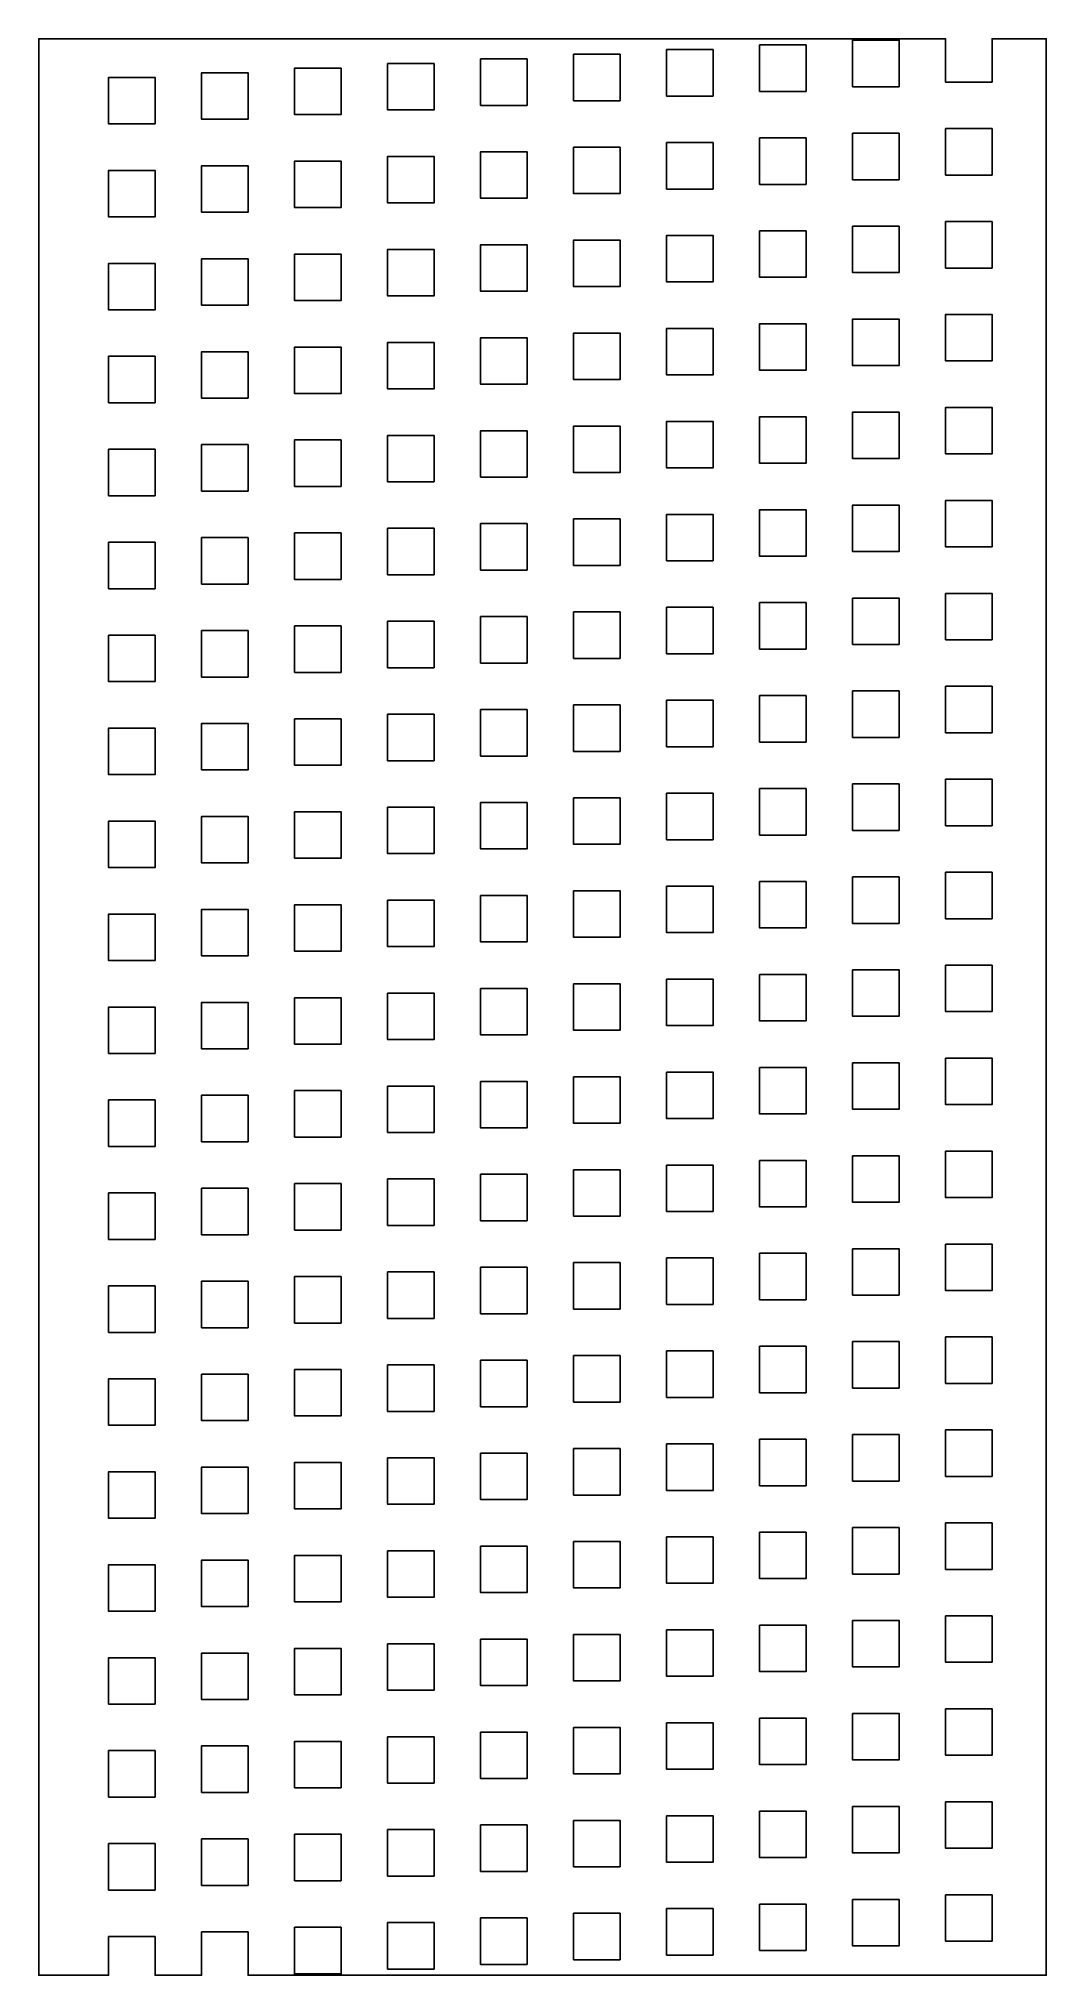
# Model space of a CAD drawing. Extents: x -20 to 1280, y 100 to 2600.
import ezdxf

# ---------------------------------------------------------------- set-up
doc = ezdxf.new("R2010")
doc.units = 0
doc.header["$MEASUREMENT"] = 0
doc.layers.get('0').update_dxf_attribs({"linetype": 'CONTINUOUS'})

msp = doc.modelspace()

# ---------------------------------------------------------------- linework, layer by layer
for points in [[(-20, 100), (-20, 2600), (1150, 2600)], [(1150, 2600), (1150, 2544), (1210, 2544), (1210, 2600)], [(1210, 2600), (1280, 2600), (1280, 100)], [(70, 150), (70, 100)], [(130, 150), (70, 150)], [(130, 100), (130, 150)], [(190, 156), (190, 100)], [(250, 156), (190, 156)], [(250, 100), (250, 156)], [(70, 100), (-20, 100)], [(190, 100), (130, 100)], [(1280, 100), (250, 100)]]:
    msp.add_lwpolyline(points)
at = {"linetype": 'Continuous', "flags": 128}
for points in [[(1280, 2600), (1210, 2600), (1210, 2544), (1150, 2544), (1150, 2600), (1090, 2600), (1090, 2538), (1030, 2538), (1030, 2600), (-20, 2600), (-20, 100), (70, 100), (70, 150), (130, 150), (130, 100), (190, 100), (190, 156), (250, 156), (250, 100), (310, 100), (310, 162), (370, 162), (370, 100), (1280, 100)], [(670, 2520), (670, 2580), (730, 2580), (730, 2520)], [(790, 2526), (790, 2586), (850, 2586), (850, 2526)], [(910, 2532), (910, 2592), (970, 2592), (970, 2532)], [(130, 2490), (70, 2490), (70, 2550), (130, 2550)], [(250, 2496), (190, 2496), (190, 2556), (250, 2556)], [(370, 2502), (310, 2502), (310, 2562), (370, 2562)], [(430, 2508), (430, 2568), (490, 2568), (490, 2508)], [(550, 2514), (550, 2574), (610, 2574), (610, 2514)], [(1030, 2418), (1030, 2478), (1090, 2478), (1090, 2418)], [(1150, 2424), (1150, 2484), (1210, 2484), (1210, 2424)], [(550, 2394), (550, 2454), (610, 2454), (610, 2394)], [(670, 2400), (670, 2460), (730, 2460), (730, 2400)], [(790, 2406), (790, 2466), (850, 2466), (850, 2406)], [(910, 2412), (910, 2472), (970, 2472), (970, 2412)], [(130, 2370), (70, 2370), (70, 2430), (130, 2430)], [(250, 2376), (190, 2376), (190, 2436), (250, 2436)], [(370, 2382), (310, 2382), (310, 2442), (370, 2442)], [(430, 2388), (430, 2448), (490, 2448), (490, 2388)], [(910, 2292), (910, 2352), (970, 2352), (970, 2292)], [(1030, 2298), (1030, 2358), (1090, 2358), (1090, 2298)], [(1150, 2304), (1150, 2364), (1210, 2364), (1210, 2304)], [(430, 2268), (430, 2328), (490, 2328), (490, 2268)], [(550, 2274), (550, 2334), (610, 2334), (610, 2274)], [(670, 2280), (670, 2340), (730, 2340), (730, 2280)], [(790, 2286), (790, 2346), (850, 2346), (850, 2286)], [(130, 2250), (70, 2250), (70, 2310), (130, 2310)], [(250, 2256), (190, 2256), (190, 2316), (250, 2316)], [(370, 2262), (310, 2262), (310, 2322), (370, 2322)], [(790, 2166), (790, 2226), (850, 2226), (850, 2166)], [(910, 2172), (910, 2232), (970, 2232), (970, 2172)], [(1030, 2178), (1030, 2238), (1090, 2238), (1090, 2178)], [(1150, 2184), (1150, 2244), (1210, 2244), (1210, 2184)], [(370, 2142), (310, 2142), (310, 2202), (370, 2202)], [(430, 2148), (430, 2208), (490, 2208), (490, 2148)], [(550, 2154), (550, 2214), (610, 2214), (610, 2154)], [(670, 2160), (670, 2220), (730, 2220), (730, 2160)], [(130, 2130), (70, 2130), (70, 2190), (130, 2190)], [(250, 2136), (190, 2136), (190, 2196), (250, 2196)], [(670, 2040), (670, 2100), (730, 2100), (730, 2040)], [(790, 2046), (790, 2106), (850, 2106), (850, 2046)], [(910, 2052), (910, 2112), (970, 2112), (970, 2052)], [(1030, 2058), (1030, 2118), (1090, 2118), (1090, 2058)], [(1150, 2064), (1150, 2124), (1210, 2124), (1210, 2064)], [(250, 2016), (190, 2016), (190, 2076), (250, 2076)], [(370, 2022), (310, 2022), (310, 2082), (370, 2082)], [(430, 2028), (430, 2088), (490, 2088), (490, 2028)], [(550, 2034), (550, 2094), (610, 2094), (610, 2034)], [(130, 2010), (70, 2010), (70, 2070), (130, 2070)], [(1150, 1944), (1150, 2004), (1210, 2004), (1210, 1944)], [(670, 1920), (670, 1980), (730, 1980), (730, 1920)], [(790, 1926), (790, 1986), (850, 1986), (850, 1926)], [(910, 1932), (910, 1992), (970, 1992), (970, 1932)], [(1030, 1938), (1030, 1998), (1090, 1998), (1090, 1938)], [(130, 1890), (70, 1890), (70, 1950), (130, 1950)], [(250, 1896), (190, 1896), (190, 1956), (250, 1956)], [(370, 1902), (310, 1902), (310, 1962), (370, 1962)], [(430, 1908), (430, 1968), (490, 1968), (490, 1908)], [(550, 1914), (550, 1974), (610, 1974), (610, 1914)], [(1030, 1878), (1090, 1878), (1090, 1818), (1030, 1818)], [(1150, 1884), (1210, 1884), (1210, 1824), (1150, 1824)], [(550, 1854), (610, 1854), (610, 1794), (550, 1794)], [(670, 1860), (730, 1860), (730, 1800), (670, 1800)], [(790, 1866), (850, 1866), (850, 1806), (790, 1806)], [(910, 1872), (970, 1872), (970, 1812), (910, 1812)], [(130, 1830), (130, 1770), (70, 1770), (70, 1830)], [(250, 1836), (250, 1776), (190, 1776), (190, 1836)], [(370, 1842), (370, 1782), (310, 1782), (310, 1842)], [(430, 1848), (490, 1848), (490, 1788), (430, 1788)], [(910, 1752), (970, 1752), (970, 1692), (910, 1692)], [(1030, 1758), (1090, 1758), (1090, 1698), (1030, 1698)], [(1150, 1764), (1210, 1764), (1210, 1704), (1150, 1704)], [(430, 1728), (490, 1728), (490, 1668), (430, 1668)], [(550, 1734), (610, 1734), (610, 1674), (550, 1674)], [(670, 1740), (730, 1740), (730, 1680), (670, 1680)], [(790, 1746), (850, 1746), (850, 1686), (790, 1686)], [(130, 1710), (130, 1650), (70, 1650), (70, 1710)], [(250, 1716), (250, 1656), (190, 1656), (190, 1716)], [(370, 1722), (370, 1662), (310, 1662), (310, 1722)], [(790, 1626), (850, 1626), (850, 1566), (790, 1566)], [(910, 1632), (970, 1632), (970, 1572), (910, 1572)], [(1030, 1638), (1090, 1638), (1090, 1578), (1030, 1578)], [(1150, 1644), (1210, 1644), (1210, 1584), (1150, 1584)], [(370, 1602), (370, 1542), (310, 1542), (310, 1602)], [(430, 1608), (490, 1608), (490, 1548), (430, 1548)], [(550, 1614), (610, 1614), (610, 1554), (550, 1554)], [(670, 1620), (730, 1620), (730, 1560), (670, 1560)], [(130, 1590), (130, 1530), (70, 1530), (70, 1590)], [(250, 1596), (250, 1536), (190, 1536), (190, 1596)], [(670, 1500), (730, 1500), (730, 1440), (670, 1440)], [(790, 1506), (850, 1506), (850, 1446), (790, 1446)], [(910, 1512), (970, 1512), (970, 1452), (910, 1452)], [(1030, 1518), (1090, 1518), (1090, 1458), (1030, 1458)], [(1150, 1524), (1210, 1524), (1210, 1464), (1150, 1464)], [(250, 1476), (250, 1416), (190, 1416), (190, 1476)], [(370, 1482), (370, 1422), (310, 1422), (310, 1482)], [(430, 1488), (490, 1488), (490, 1428), (430, 1428)], [(550, 1494), (610, 1494), (610, 1434), (550, 1434)], [(130, 1470), (130, 1410), (70, 1410), (70, 1470)], [(1150, 1404), (1210, 1404), (1210, 1344), (1150, 1344)], [(670, 1380), (730, 1380), (730, 1320), (670, 1320)], [(790, 1386), (850, 1386), (850, 1326), (790, 1326)], [(910, 1392), (970, 1392), (970, 1332), (910, 1332)], [(1030, 1398), (1090, 1398), (1090, 1338), (1030, 1338)], [(130, 1350), (130, 1290), (70, 1290), (70, 1350)], [(250, 1356), (250, 1296), (190, 1296), (190, 1356)], [(370, 1362), (370, 1302), (310, 1302), (310, 1362)], [(430, 1368), (490, 1368), (490, 1308), (430, 1308)], [(550, 1374), (610, 1374), (610, 1314), (550, 1314)], [(1030, 1278), (1090, 1278), (1090, 1218), (1030, 1218)], [(1150, 1284), (1210, 1284), (1210, 1224), (1150, 1224)], [(550, 1254), (610, 1254), (610, 1194), (550, 1194)], [(670, 1260), (730, 1260), (730, 1200), (670, 1200)], [(790, 1266), (850, 1266), (850, 1206), (790, 1206)], [(910, 1272), (970, 1272), (970, 1212), (910, 1212)], [(130, 1230), (130, 1170), (70, 1170), (70, 1230)], [(250, 1236), (250, 1176), (190, 1176), (190, 1236)], [(370, 1242), (370, 1182), (310, 1182), (310, 1242)], [(430, 1248), (490, 1248), (490, 1188), (430, 1188)], [(910, 1152), (970, 1152), (970, 1092), (910, 1092)], [(1030, 1158), (1090, 1158), (1090, 1098), (1030, 1098)], [(1150, 1164), (1210, 1164), (1210, 1104), (1150, 1104)], [(430, 1128), (490, 1128), (490, 1068), (430, 1068)], [(550, 1134), (610, 1134), (610, 1074), (550, 1074)], [(670, 1140), (730, 1140), (730, 1080), (670, 1080)], [(790, 1146), (850, 1146), (850, 1086), (790, 1086)], [(130, 1110), (130, 1050), (70, 1050), (70, 1110)], [(250, 1116), (250, 1056), (190, 1056), (190, 1116)], [(370, 1122), (370, 1062), (310, 1062), (310, 1122)], [(790, 1026), (850, 1026), (850, 966), (790, 966)], [(910, 1032), (970, 1032), (970, 972), (910, 972)], [(1030, 1038), (1090, 1038), (1090, 978), (1030, 978)], [(1150, 1044), (1210, 1044), (1210, 984), (1150, 984)], [(370, 1002), (370, 942), (310, 942), (310, 1002)], [(430, 1008), (490, 1008), (490, 948), (430, 948)], [(550, 1014), (610, 1014), (610, 954), (550, 954)], [(670, 1020), (730, 1020), (730, 960), (670, 960)], [(130, 990), (130, 930), (70, 930), (70, 990)], [(250, 996), (250, 936), (190, 936), (190, 996)], [(670, 900), (730, 900), (730, 840), (670, 840)], [(790, 906), (850, 906), (850, 846), (790, 846)], [(910, 912), (970, 912), (970, 852), (910, 852)], [(1030, 918), (1090, 918), (1090, 858), (1030, 858)], [(1150, 924), (1210, 924), (1210, 864), (1150, 864)], [(250, 876), (250, 816), (190, 816), (190, 876)], [(370, 882), (370, 822), (310, 822), (310, 882)], [(430, 888), (490, 888), (490, 828), (430, 828)], [(550, 894), (610, 894), (610, 834), (550, 834)], [(130, 870), (130, 810), (70, 810), (70, 870)], [(1150, 804), (1210, 804), (1210, 744), (1150, 744)], [(670, 780), (730, 780), (730, 720), (670, 720)], [(790, 786), (850, 786), (850, 726), (790, 726)], [(910, 792), (970, 792), (970, 732), (910, 732)], [(1030, 798), (1090, 798), (1090, 738), (1030, 738)], [(130, 750), (130, 690), (70, 690), (70, 750)], [(250, 756), (250, 696), (190, 696), (190, 756)], [(370, 762), (370, 702), (310, 702), (310, 762)], [(430, 768), (490, 768), (490, 708), (430, 708)], [(550, 774), (610, 774), (610, 714), (550, 714)], [(1030, 678), (1090, 678), (1090, 618), (1030, 618)], [(1150, 684), (1210, 684), (1210, 624), (1150, 624)], [(550, 654), (610, 654), (610, 594), (550, 594)], [(670, 660), (730, 660), (730, 600), (670, 600)], [(790, 666), (850, 666), (850, 606), (790, 606)], [(910, 672), (970, 672), (970, 612), (910, 612)], [(130, 630), (130, 570), (70, 570), (70, 630)], [(250, 636), (250, 576), (190, 576), (190, 636)], [(370, 642), (370, 582), (310, 582), (310, 642)], [(430, 648), (490, 648), (490, 588), (430, 588)], [(910, 552), (970, 552), (970, 492), (910, 492)], [(1030, 558), (1090, 558), (1090, 498), (1030, 498)], [(1150, 564), (1210, 564), (1210, 504), (1150, 504)], [(430, 528), (490, 528), (490, 468), (430, 468)], [(550, 534), (610, 534), (610, 474), (550, 474)], [(670, 540), (730, 540), (730, 480), (670, 480)], [(790, 546), (850, 546), (850, 486), (790, 486)], [(130, 510), (130, 450), (70, 450), (70, 510)], [(250, 516), (250, 456), (190, 456), (190, 516)], [(370, 522), (370, 462), (310, 462), (310, 522)], [(790, 426), (850, 426), (850, 366), (790, 366)], [(910, 432), (970, 432), (970, 372), (910, 372)], [(1030, 438), (1090, 438), (1090, 378), (1030, 378)], [(1150, 444), (1210, 444), (1210, 384), (1150, 384)], [(370, 402), (370, 342), (310, 342), (310, 402)], [(430, 408), (490, 408), (490, 348), (430, 348)], [(550, 414), (610, 414), (610, 354), (550, 354)], [(670, 420), (730, 420), (730, 360), (670, 360)], [(130, 390), (130, 330), (70, 330), (70, 390)], [(250, 396), (250, 336), (190, 336), (190, 396)], [(670, 300), (730, 300), (730, 240), (670, 240)], [(790, 306), (850, 306), (850, 246), (790, 246)], [(910, 312), (970, 312), (970, 252), (910, 252)], [(1030, 318), (1090, 318), (1090, 258), (1030, 258)], [(1150, 324), (1210, 324), (1210, 264), (1150, 264)], [(250, 276), (250, 216), (190, 216), (190, 276)], [(370, 282), (370, 222), (310, 222), (310, 282)], [(430, 288), (490, 288), (490, 228), (430, 228)], [(550, 294), (610, 294), (610, 234), (550, 234)], [(130, 270), (130, 210), (70, 210), (70, 270)], [(1150, 204), (1210, 204), (1210, 144), (1150, 144)], [(670, 180), (730, 180), (730, 120), (670, 120)], [(790, 186), (850, 186), (850, 126), (790, 126)], [(910, 192), (970, 192), (970, 132), (910, 132)], [(1030, 198), (1090, 198), (1090, 138), (1030, 138)], [(430, 168), (490, 168), (490, 108), (430, 108)], [(550, 174), (610, 174), (610, 114), (550, 114)]]:
    msp.add_lwpolyline(points, close=True, dxfattribs=at)
for points in [[(670, 2580), (670, 2520), (730, 2520), (730, 2580)], [(790, 2586), (790, 2526), (850, 2526), (850, 2586)], [(910, 2592), (910, 2532), (970, 2532), (970, 2592)], [(1030, 2598), (1030, 2538), (1090, 2538), (1090, 2598)], [(70, 2550), (70, 2490), (130, 2490), (130, 2550)], [(190, 2556), (190, 2496), (250, 2496), (250, 2556)], [(310, 2562), (310, 2502), (370, 2502), (370, 2562)], [(430, 2568), (430, 2508), (490, 2508), (490, 2568)], [(550, 2574), (550, 2514), (610, 2514), (610, 2574)], [(1030, 2478), (1030, 2418), (1090, 2418), (1090, 2478)], [(1150, 2484), (1150, 2424), (1210, 2424), (1210, 2484)], [(550, 2454), (550, 2394), (610, 2394), (610, 2454)], [(670, 2460), (670, 2400), (730, 2400), (730, 2460)], [(790, 2466), (790, 2406), (850, 2406), (850, 2466)], [(910, 2472), (910, 2412), (970, 2412), (970, 2472)], [(70, 2430), (70, 2370), (130, 2370), (130, 2430)], [(190, 2436), (190, 2376), (250, 2376), (250, 2436)], [(310, 2442), (310, 2382), (370, 2382), (370, 2442)], [(430, 2448), (430, 2388), (490, 2388), (490, 2448)], [(910, 2352), (910, 2292), (970, 2292), (970, 2352)], [(1030, 2358), (1030, 2298), (1090, 2298), (1090, 2358)], [(1150, 2364), (1150, 2304), (1210, 2304), (1210, 2364)], [(430, 2328), (430, 2268), (490, 2268), (490, 2328)], [(550, 2334), (550, 2274), (610, 2274), (610, 2334)], [(670, 2340), (670, 2280), (730, 2280), (730, 2340)], [(790, 2346), (790, 2286), (850, 2286), (850, 2346)], [(70, 2310), (70, 2250), (130, 2250), (130, 2310)], [(190, 2316), (190, 2256), (250, 2256), (250, 2316)], [(310, 2322), (310, 2262), (370, 2262), (370, 2322)], [(790, 2226), (790, 2166), (850, 2166), (850, 2226)], [(910, 2232), (910, 2172), (970, 2172), (970, 2232)], [(1030, 2238), (1030, 2178), (1090, 2178), (1090, 2238)], [(1150, 2244), (1150, 2184), (1210, 2184), (1210, 2244)], [(310, 2202), (310, 2142), (370, 2142), (370, 2202)], [(430, 2208), (430, 2148), (490, 2148), (490, 2208)], [(550, 2214), (550, 2154), (610, 2154), (610, 2214)], [(670, 2220), (670, 2160), (730, 2160), (730, 2220)], [(70, 2190), (70, 2130), (130, 2130), (130, 2190)], [(190, 2196), (190, 2136), (250, 2136), (250, 2196)], [(670, 2100), (670, 2040), (730, 2040), (730, 2100)], [(790, 2106), (790, 2046), (850, 2046), (850, 2106)], [(910, 2112), (910, 2052), (970, 2052), (970, 2112)], [(1030, 2118), (1030, 2058), (1090, 2058), (1090, 2118)], [(1150, 2124), (1150, 2064), (1210, 2064), (1210, 2124)], [(190, 2076), (190, 2016), (250, 2016), (250, 2076)], [(310, 2082), (310, 2022), (370, 2022), (370, 2082)], [(430, 2088), (430, 2028), (490, 2028), (490, 2088)], [(550, 2094), (550, 2034), (610, 2034), (610, 2094)], [(70, 2070), (70, 2010), (130, 2010), (130, 2070)], [(1150, 2004), (1150, 1944), (1210, 1944), (1210, 2004)], [(670, 1980), (670, 1920), (730, 1920), (730, 1980)], [(790, 1986), (790, 1926), (850, 1926), (850, 1986)], [(910, 1992), (910, 1932), (970, 1932), (970, 1992)], [(1030, 1998), (1030, 1938), (1090, 1938), (1090, 1998)], [(70, 1950), (70, 1890), (130, 1890), (130, 1950)], [(190, 1956), (190, 1896), (250, 1896), (250, 1956)], [(310, 1962), (310, 1902), (370, 1902), (370, 1962)], [(430, 1968), (430, 1908), (490, 1908), (490, 1968)], [(550, 1974), (550, 1914), (610, 1914), (610, 1974)], [(1030, 1878), (1030, 1818), (1090, 1818), (1090, 1878)], [(1150, 1884), (1150, 1824), (1210, 1824), (1210, 1884)], [(550, 1854), (550, 1794), (610, 1794), (610, 1854)], [(670, 1860), (670, 1800), (730, 1800), (730, 1860)], [(790, 1866), (790, 1806), (850, 1806), (850, 1866)], [(910, 1872), (910, 1812), (970, 1812), (970, 1872)], [(70, 1830), (70, 1770), (130, 1770), (130, 1830)], [(190, 1836), (190, 1776), (250, 1776), (250, 1836)], [(310, 1842), (310, 1782), (370, 1782), (370, 1842)], [(430, 1848), (430, 1788), (490, 1788), (490, 1848)], [(910, 1752), (910, 1692), (970, 1692), (970, 1752)], [(1030, 1758), (1030, 1698), (1090, 1698), (1090, 1758)], [(1150, 1764), (1150, 1704), (1210, 1704), (1210, 1764)], [(430, 1728), (430, 1668), (490, 1668), (490, 1728)], [(550, 1734), (550, 1674), (610, 1674), (610, 1734)], [(670, 1740), (670, 1680), (730, 1680), (730, 1740)], [(790, 1746), (790, 1686), (850, 1686), (850, 1746)], [(70, 1710), (70, 1650), (130, 1650), (130, 1710)], [(190, 1716), (190, 1656), (250, 1656), (250, 1716)], [(310, 1722), (310, 1662), (370, 1662), (370, 1722)], [(790, 1626), (790, 1566), (850, 1566), (850, 1626)], [(910, 1632), (910, 1572), (970, 1572), (970, 1632)], [(1030, 1638), (1030, 1578), (1090, 1578), (1090, 1638)], [(1150, 1644), (1150, 1584), (1210, 1584), (1210, 1644)], [(310, 1602), (310, 1542), (370, 1542), (370, 1602)], [(430, 1608), (430, 1548), (490, 1548), (490, 1608)], [(550, 1614), (550, 1554), (610, 1554), (610, 1614)], [(670, 1620), (670, 1560), (730, 1560), (730, 1620)], [(70, 1590), (70, 1530), (130, 1530), (130, 1590)], [(190, 1596), (190, 1536), (250, 1536), (250, 1596)], [(670, 1500), (670, 1440), (730, 1440), (730, 1500)], [(790, 1506), (790, 1446), (850, 1446), (850, 1506)], [(910, 1512), (910, 1452), (970, 1452), (970, 1512)], [(1030, 1518), (1030, 1458), (1090, 1458), (1090, 1518)], [(1150, 1524), (1150, 1464), (1210, 1464), (1210, 1524)], [(190, 1476), (190, 1416), (250, 1416), (250, 1476)], [(310, 1482), (310, 1422), (370, 1422), (370, 1482)], [(430, 1488), (430, 1428), (490, 1428), (490, 1488)], [(550, 1494), (550, 1434), (610, 1434), (610, 1494)], [(70, 1470), (70, 1410), (130, 1410), (130, 1470)], [(1150, 1404), (1150, 1344), (1210, 1344), (1210, 1404)], [(670, 1380), (670, 1320), (730, 1320), (730, 1380)], [(790, 1386), (790, 1326), (850, 1326), (850, 1386)], [(910, 1392), (910, 1332), (970, 1332), (970, 1392)], [(1030, 1398), (1030, 1338), (1090, 1338), (1090, 1398)], [(70, 1350), (70, 1290), (130, 1290), (130, 1350)], [(190, 1356), (190, 1296), (250, 1296), (250, 1356)], [(310, 1362), (310, 1302), (370, 1302), (370, 1362)], [(430, 1368), (430, 1308), (490, 1308), (490, 1368)], [(550, 1374), (550, 1314), (610, 1314), (610, 1374)], [(1030, 1278), (1030, 1218), (1090, 1218), (1090, 1278)], [(1150, 1284), (1150, 1224), (1210, 1224), (1210, 1284)], [(550, 1254), (550, 1194), (610, 1194), (610, 1254)], [(670, 1260), (670, 1200), (730, 1200), (730, 1260)], [(790, 1266), (790, 1206), (850, 1206), (850, 1266)], [(910, 1272), (910, 1212), (970, 1212), (970, 1272)], [(70, 1230), (70, 1170), (130, 1170), (130, 1230)], [(190, 1236), (190, 1176), (250, 1176), (250, 1236)], [(310, 1242), (310, 1182), (370, 1182), (370, 1242)], [(430, 1248), (430, 1188), (490, 1188), (490, 1248)], [(910, 1152), (910, 1092), (970, 1092), (970, 1152)], [(1030, 1158), (1030, 1098), (1090, 1098), (1090, 1158)], [(1150, 1164), (1150, 1104), (1210, 1104), (1210, 1164)], [(430, 1128), (430, 1068), (490, 1068), (490, 1128)], [(550, 1134), (550, 1074), (610, 1074), (610, 1134)], [(670, 1140), (670, 1080), (730, 1080), (730, 1140)], [(790, 1146), (790, 1086), (850, 1086), (850, 1146)], [(70, 1110), (70, 1050), (130, 1050), (130, 1110)], [(190, 1116), (190, 1056), (250, 1056), (250, 1116)], [(310, 1122), (310, 1062), (370, 1062), (370, 1122)], [(790, 1026), (790, 966), (850, 966), (850, 1026)], [(910, 1032), (910, 972), (970, 972), (970, 1032)], [(1030, 1038), (1030, 978), (1090, 978), (1090, 1038)], [(1150, 1044), (1150, 984), (1210, 984), (1210, 1044)], [(310, 1002), (310, 942), (370, 942), (370, 1002)], [(430, 1008), (430, 948), (490, 948), (490, 1008)], [(550, 1014), (550, 954), (610, 954), (610, 1014)], [(670, 1020), (670, 960), (730, 960), (730, 1020)], [(70, 990), (70, 930), (130, 930), (130, 990)], [(190, 996), (190, 936), (250, 936), (250, 996)], [(670, 900), (670, 840), (730, 840), (730, 900)], [(790, 906), (790, 846), (850, 846), (850, 906)], [(910, 912), (910, 852), (970, 852), (970, 912)], [(1030, 918), (1030, 858), (1090, 858), (1090, 918)], [(1150, 924), (1150, 864), (1210, 864), (1210, 924)], [(190, 876), (190, 816), (250, 816), (250, 876)], [(310, 882), (310, 822), (370, 822), (370, 882)], [(430, 888), (430, 828), (490, 828), (490, 888)], [(550, 894), (550, 834), (610, 834), (610, 894)], [(70, 870), (70, 810), (130, 810), (130, 870)], [(1150, 804), (1150, 744), (1210, 744), (1210, 804)], [(670, 780), (670, 720), (730, 720), (730, 780)], [(790, 786), (790, 726), (850, 726), (850, 786)], [(910, 792), (910, 732), (970, 732), (970, 792)], [(1030, 798), (1030, 738), (1090, 738), (1090, 798)], [(70, 750), (70, 690), (130, 690), (130, 750)], [(190, 756), (190, 696), (250, 696), (250, 756)], [(310, 762), (310, 702), (370, 702), (370, 762)], [(430, 768), (430, 708), (490, 708), (490, 768)], [(550, 774), (550, 714), (610, 714), (610, 774)], [(1030, 678), (1030, 618), (1090, 618), (1090, 678)], [(1150, 684), (1150, 624), (1210, 624), (1210, 684)], [(550, 654), (550, 594), (610, 594), (610, 654)], [(670, 660), (670, 600), (730, 600), (730, 660)], [(790, 666), (790, 606), (850, 606), (850, 666)], [(910, 672), (910, 612), (970, 612), (970, 672)], [(70, 630), (70, 570), (130, 570), (130, 630)], [(190, 636), (190, 576), (250, 576), (250, 636)], [(310, 642), (310, 582), (370, 582), (370, 642)], [(430, 648), (430, 588), (490, 588), (490, 648)], [(910, 552), (910, 492), (970, 492), (970, 552)], [(1030, 558), (1030, 498), (1090, 498), (1090, 558)], [(1150, 564), (1150, 504), (1210, 504), (1210, 564)], [(430, 528), (430, 468), (490, 468), (490, 528)], [(550, 534), (550, 474), (610, 474), (610, 534)], [(670, 540), (670, 480), (730, 480), (730, 540)], [(790, 546), (790, 486), (850, 486), (850, 546)], [(70, 510), (70, 450), (130, 450), (130, 510)], [(190, 516), (190, 456), (250, 456), (250, 516)], [(310, 522), (310, 462), (370, 462), (370, 522)], [(790, 426), (790, 366), (850, 366), (850, 426)], [(910, 432), (910, 372), (970, 372), (970, 432)], [(1030, 438), (1030, 378), (1090, 378), (1090, 438)], [(1150, 444), (1150, 384), (1210, 384), (1210, 444)], [(310, 402), (310, 342), (370, 342), (370, 402)], [(430, 408), (430, 348), (490, 348), (490, 408)], [(550, 414), (550, 354), (610, 354), (610, 414)], [(670, 420), (670, 360), (730, 360), (730, 420)], [(70, 390), (70, 330), (130, 330), (130, 390)], [(190, 396), (190, 336), (250, 336), (250, 396)], [(670, 300), (670, 240), (730, 240), (730, 300)], [(790, 306), (790, 246), (850, 246), (850, 306)], [(910, 312), (910, 252), (970, 252), (970, 312)], [(1030, 318), (1030, 258), (1090, 258), (1090, 318)], [(1150, 324), (1150, 264), (1210, 264), (1210, 324)], [(190, 276), (190, 216), (250, 216), (250, 276)], [(310, 282), (310, 222), (370, 222), (370, 282)], [(430, 288), (430, 228), (490, 228), (490, 288)], [(550, 294), (550, 234), (610, 234), (610, 294)], [(70, 270), (70, 210), (130, 210), (130, 270)], [(1150, 204), (1150, 144), (1210, 144), (1210, 204)], [(670, 180), (670, 120), (730, 120), (730, 180)], [(790, 186), (790, 126), (850, 126), (850, 186)], [(910, 192), (910, 132), (970, 132), (970, 192)], [(1030, 198), (1030, 138), (1090, 138), (1090, 198)], [(310, 162), (310, 102), (370, 102), (370, 162)], [(430, 168), (430, 108), (490, 108), (490, 168)], [(550, 174), (550, 114), (610, 114), (610, 174)]]:
    msp.add_lwpolyline(points, close=True)

doc.saveas('drawing.dxf')
